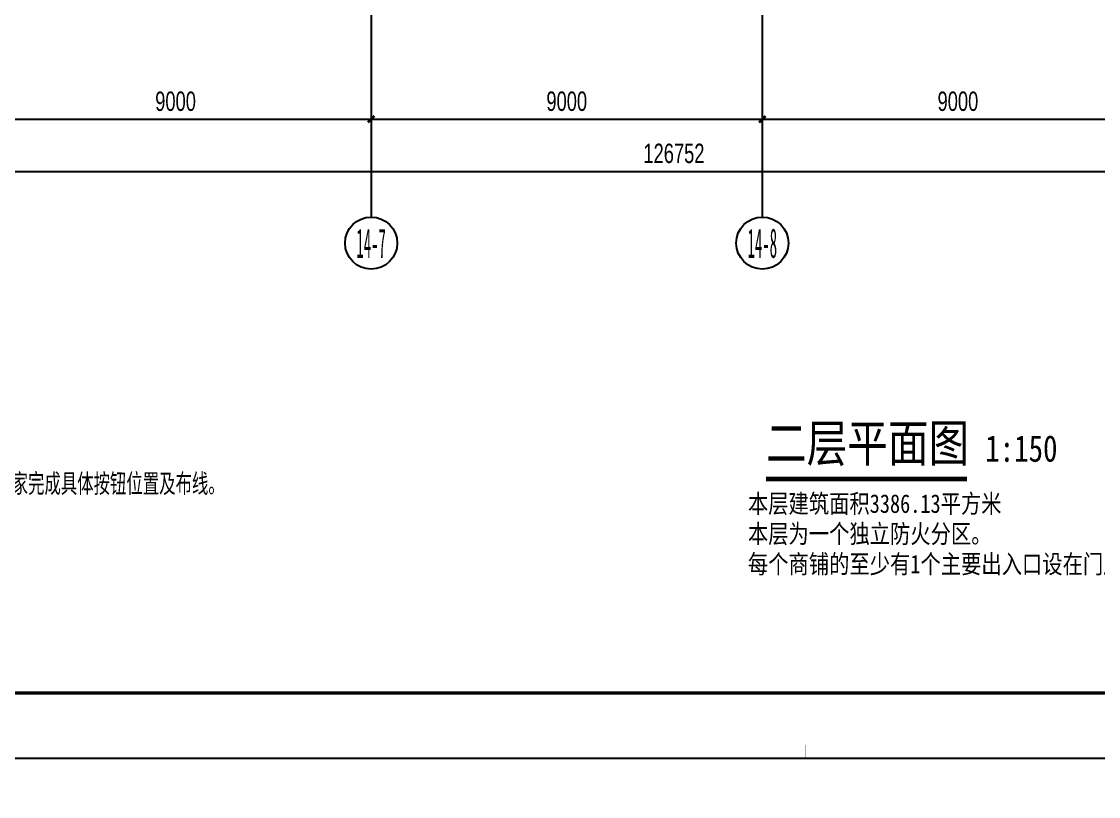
# Model space of a CAD drawing. Extents: x -233336 to 840473, y -28113 to 330904.
# Drawn here: x 42356 to 67134, y 62717 to 80555 of the extents above; entities that cross this region are included whole.
import ezdxf
from ezdxf.enums import TextEntityAlignment as Align
from ezdxf.xclip import XClip

# ---------------------------------------------------------------- set-up
doc = ezdxf.new("R2010")
doc.units = 0
doc.header["$LTSCALE"] = 1000
doc.header["$XCLIPFRAME"] = 2
doc.linetypes.add('104-14# 核心筒$0$DOTE', pattern=[2.42, 2, -0.2, 0.02, -0.2])
doc.layers.get('0').update_dxf_attribs({"linetype": 'CONTINUOUS'})
doc.layers.get('Defpoints').update_dxf_attribs({"linetype": 'CONTINUOUS'})
for name, color, linetype in [('104-14# 核心筒$0$01-标注_轴线坐标', 8, 'CONTINUOUS'), ('104-14# 核心筒$0$A_AXIS-轴线', 8, '104-14# 核心筒$0$DOTE'), ('104-14# 核心筒$0$AXIS_TEXT', 7, 'CONTINUOUS'), ('AXIS_TEXT', 7, 'CONTINUOUS'), ('TEL_TEXT', 7, 'CONTINUOUS'), ('X-104 14#平面$0$02-TEXT_标注', 9, 'CONTINUOUS'), ('X-104 14#平面$0$DIM_SYMB', 3, 'CONTINUOUS')]:
    doc.layers.add(name, color=color, linetype=linetype)
doc.styles.add('104-14# 核心筒$0$_TCH_AXIS', font='STXIHEI.TTF', dxfattribs={"width": 0.8})
doc.styles.add('104-14# 核心筒$0$_TCH_DIM_T3', font='ros.shx', dxfattribs={"width": 0.705882, "bigfont": 'jd.shx'})
doc.styles.add('_TEL_DIM', font='ROMANS2', dxfattribs={"width": 0.8, "height": 3.5, "bigfont": 'HZDF2'})
doc.styles.add('COMPLEX', font='COMPLEX')
doc.styles.add('X-104 14#平面$0$Standard', font='STXIHEI.TTF', dxfattribs={"width": 0.8})
doc.dimstyles.new('104-14# 核心筒$0$_TCH_ARCH&&150', dxfattribs={"dimtxt": 446.25, "dimasz": 150, "dimexe": 375, "dimexo": 450, "dimgap": 189.375, "dimtad": 1, "dimdec": 0, "dimzin": 0, "dimdsep": 46, "dimtxsty": '104-14# 核心筒$0$_TCH_DIM_T3', "dimblk": '104-14# 核心筒$0$_ArchTick', "dimcen": 0.09, "dimclrt": 7, "dimazin": 2, "dimtfac": 1, "dimtdec": 0, "dimtix": 1, "dimtmove": 2, "dimatfit": 3, "dimfxl": 0, "dimtolj": 1, "dimtzin": 0, "dimarcsym": 0})

# ---------------------------------------------------------------- blocks, each defined once
blk = doc.blocks.new('图框-A1+1-2')
at = {"const_width": 0.05}
blk.add_lwpolyline([(0, 0), (1261, 0), (1261, 594), (0, 594)], close=True, dxfattribs=at)
blk.add_lwpolyline([(630.5, 594), (630.5, 592)], dxfattribs=at)
blk = doc.blocks.new('图框-A1+1-4')
for points, const_width in [([(0, 0), (1051, 0), (1051, 594), (0, 594)], 0.05), ([(976, 584), (25, 584), (25, 10), (976, 10)], 0.5)]:
    blk.add_lwpolyline(points, close=True, dxfattribs=dict(const_width=const_width))
at = {"const_width": 0.05}
blk.add_lwpolyline([(525.5, 0), (525.5, 2)], dxfattribs=at)
blk = doc.blocks.new('104-14# 核心筒$0$_ArchTick')
at = {"color": 0, "linetype": 'ByBlock', "const_width": 0.4}
blk.add_lwpolyline([(-0.5, -0.5), (0.5, 0.5)], dxfattribs=at)
blk = doc.blocks.new('*D306')
at = {"layer": '104-14# 核心筒$0$01-标注_轴线坐标', "color": 0, "lineweight": -2}
for p, q in [((-6010, 80105), (-6010, 76730)), ((120742, 80105), (120742, 76730)), ((-6010, 77105), (120742, 77105))]:
    blk.add_line(p, q, dxfattribs=at)
at = {"layer": 'Defpoints', "color": 0}
for p in [(-6010, 80555), (120742, 80555), (120742, 77105)]:
    blk.add_point(p, dxfattribs=at)
at = {"layer": '104-14# 核心筒$0$01-标注_轴线坐标', "color": 0, "lineweight": -2, "xscale": 150, "yscale": 150, "zscale": 150, "rotation": 180}
blk.add_blockref('104-14# 核心筒$0$_ArchTick', (-6010, 77105), dxfattribs=at)
at = {"layer": '104-14# 核心筒$0$01-标注_轴线坐标', "color": 0, "lineweight": -2, "xscale": 150, "yscale": 150, "zscale": 150}
blk.add_blockref('104-14# 核心筒$0$_ArchTick', (120742, 77105), dxfattribs=at)
at = {"layer": '104-14# 核心筒$0$01-标注_轴线坐标', "color": 7, "insert": (57366, 77517), "char_height": 446.2, "attachment_point": 5, "style": '104-14# 核心筒$0$_TCH_DIM_T3'}
blk.add_mtext('\\A1;126752', dxfattribs=at)
blk = doc.blocks.new('*D313')
at = {"layer": '104-14# 核心筒$0$01-标注_轴线坐标', "color": 0, "lineweight": -2}
for p, q in [((41400, 80105), (41400, 77930)), ((50400, 80105), (50400, 77930)), ((41400, 78305), (50400, 78305))]:
    blk.add_line(p, q, dxfattribs=at)
at = {"layer": 'Defpoints', "color": 0}
for p in [(41400, 80555), (50400, 80555), (50400, 78305)]:
    blk.add_point(p, dxfattribs=at)
at = {"layer": '104-14# 核心筒$0$01-标注_轴线坐标', "color": 0, "lineweight": -2, "xscale": 150, "yscale": 150, "zscale": 150, "rotation": 180}
blk.add_blockref('104-14# 核心筒$0$_ArchTick', (41400, 78305), dxfattribs=at)
at = {"layer": '104-14# 核心筒$0$01-标注_轴线坐标', "color": 0, "lineweight": -2, "xscale": 150, "yscale": 150, "zscale": 150}
blk.add_blockref('104-14# 核心筒$0$_ArchTick', (50400, 78305), dxfattribs=at)
at = {"layer": '104-14# 核心筒$0$01-标注_轴线坐标', "color": 7, "insert": (45900, 78717), "char_height": 446.2, "attachment_point": 5, "style": '104-14# 核心筒$0$_TCH_DIM_T3'}
blk.add_mtext('\\A1;9000', dxfattribs=at)
blk = doc.blocks.new('*D314')
at = {"layer": '104-14# 核心筒$0$01-标注_轴线坐标', "color": 0, "lineweight": -2}
for p, q in [((50400, 80105), (50400, 77930)), ((59400, 80105), (59400, 77930)), ((50400, 78305), (59400, 78305))]:
    blk.add_line(p, q, dxfattribs=at)
at = {"layer": 'Defpoints', "color": 0}
for p in [(50400, 80555), (59400, 80555), (59400, 78305)]:
    blk.add_point(p, dxfattribs=at)
at = {"layer": '104-14# 核心筒$0$01-标注_轴线坐标', "color": 0, "lineweight": -2, "xscale": 150, "yscale": 150, "zscale": 150, "rotation": 180}
blk.add_blockref('104-14# 核心筒$0$_ArchTick', (50400, 78305), dxfattribs=at)
at = {"layer": '104-14# 核心筒$0$01-标注_轴线坐标', "color": 0, "lineweight": -2, "xscale": 150, "yscale": 150, "zscale": 150}
blk.add_blockref('104-14# 核心筒$0$_ArchTick', (59400, 78305), dxfattribs=at)
at = {"layer": '104-14# 核心筒$0$01-标注_轴线坐标', "color": 7, "insert": (54900, 78717), "char_height": 446.2, "attachment_point": 5, "style": '104-14# 核心筒$0$_TCH_DIM_T3'}
blk.add_mtext('\\A1;9000', dxfattribs=at)
blk = doc.blocks.new('*D315')
at = {"layer": '104-14# 核心筒$0$01-标注_轴线坐标', "color": 0, "lineweight": -2}
for p, q in [((59400, 80105), (59400, 77930)), ((68400, 80105), (68400, 77930)), ((59400, 78305), (68400, 78305))]:
    blk.add_line(p, q, dxfattribs=at)
at = {"layer": 'Defpoints', "color": 0}
for p in [(59400, 80555), (68400, 80555), (68400, 78305)]:
    blk.add_point(p, dxfattribs=at)
at = {"layer": '104-14# 核心筒$0$01-标注_轴线坐标', "color": 0, "lineweight": -2, "xscale": 150, "yscale": 150, "zscale": 150, "rotation": 180}
blk.add_blockref('104-14# 核心筒$0$_ArchTick', (59400, 78305), dxfattribs=at)
at = {"layer": '104-14# 核心筒$0$01-标注_轴线坐标', "color": 0, "lineweight": -2, "xscale": 150, "yscale": 150, "zscale": 150}
blk.add_blockref('104-14# 核心筒$0$_ArchTick', (68400, 78305), dxfattribs=at)
at = {"layer": '104-14# 核心筒$0$01-标注_轴线坐标', "color": 7, "insert": (63900, 78717), "char_height": 446.2, "attachment_point": 5, "style": '104-14# 核心筒$0$_TCH_DIM_T3'}
blk.add_mtext('\\A1;9000', dxfattribs=at)
blk = doc.blocks.new('_AXISO')
blk.add_circle((0, 0), 0.5)
at = {"layer": 'AXIS_TEXT', "style": 'COMPLEX', "width": 1.041667}
blk.add_attdef('A', text='', height=0.56, dxfattribs=at).set_placement((-0.25, -0.28), (0.25, -0.28), align=Align.FIT)
blk = doc.blocks.new('104-14# 核心筒')
at = {"layer": '104-14# 核心筒$0$01-标注_轴线坐标'}
for p, q in [((50400, 80554.9), (50400, 76054.9)), ((59400, 80554.9), (59400, 76054.9))]:
    blk.add_line(p, q, dxfattribs=at)
at = {"layer": '104-14# 核心筒$0$A_AXIS-轴线'}
for p, q in [((50400, 139633.6), (50400, 80554.9)), ((59400, 139633.6), (59400, 80554.9))]:
    blk.add_line(p, q, dxfattribs=at)
at = {"layer": '104-14# 核心筒$0$01-标注_轴线坐标'}
ref = blk.add_blockref('_AXISO', (50400, 75454.9), dxfattribs=dict(at, xscale=1200, yscale=1200, zscale=1200))
ref.add_attrib('A', '14-7', dxfattribs={"layer": '104-14# 核心筒$0$AXIS_TEXT', "height": 678.82, "style": '104-14# 核心筒$0$_TCH_AXIS', "width": 0.46828}).set_placement((50060.6, 75115.5), (50739.4, 75115.5), align=Align.FIT)
ref = blk.add_blockref('_AXISO', (59400, 75454.9), dxfattribs=dict(at, xscale=1200, yscale=1200, zscale=1200))
ref.add_attrib('A', '14-8', dxfattribs={"layer": '104-14# 核心筒$0$AXIS_TEXT', "height": 678.82, "style": '104-14# 核心筒$0$_TCH_AXIS', "width": 0.46828}).set_placement((59060.6, 75115.5), (59739.4, 75115.5), align=Align.FIT)
for p1, p2, distance, text, picture, middle in [((-6009.8, 80554.9), (120741.8, 80554.9), -3450, '126752', '*D306', (57366, 77517.4)), ((41400, 80554.9), (50400, 80554.9), -2250, '9000', '*D313', (45900, 78717.4)), ((50400, 80554.9), (59400, 80554.9), -2250, '9000', '*D314', (54900, 78717.4)), ((59400, 80554.9), (68400, 80554.9), -2250, '9000', '*D315', (63900, 78717.4))]:
    dim = blk.add_aligned_dim(p1=p1, p2=p2, distance=distance, text=text, dimstyle='104-14# 核心筒$0$_TCH_ARCH&&150', dxfattribs=at)
    dim.commit()
    dim.dimension.update_dxf_attribs({"geometry": picture, "text_midpoint": middle})
blk = doc.blocks.new('X-104 14#平面')
for points in [[(-18433.5, 63600), (139216.5, 63600), (139216.5, 152700), (-18433.5, 152700)], [(-38664.4, 63600), (150485.6, 63600), (150485.6, -25500), (-38664.4, -25500)]]:
    blk.add_lwpolyline(points, close=True)
at = {"layer": 'X-104 14#平面$0$DIM_SYMB', "const_width": 105}
blk.add_lwpolyline([(59485.9, 70024.6), (64107.7, 70024.6)], dxfattribs=at)
ref = blk.add_blockref('104-14# 核心筒', (0, 0))
XClip(ref).set_block_clipping_path([(-38664.3623821461, -25500), (139216.5485069363, 330900)])
at = {"xscale": 150, "yscale": 150, "zscale": 150}
for name, p in [('图框-A1+1-4', (-18433.5, 63600)), ('图框-A1+1-2', (-38664.4, -25500))]:
    blk.add_blockref(name, p, dxfattribs=at)
at = {"layer": 'X-104 14#平面$0$02-TEXT_标注', "style": 'X-104 14#平面$0$Standard', "width": 0.8}
for s, p in [('本层建筑面积3386.13平方米', (59067.9, 69244.4)), ('本层为一个独立防火分区。', (59067.9, 68549.5)), ('每个商铺的至少有1个主要出入口设在门厅或设双层门。', (59067.9, 67853))]:
    blk.add_text(s, height=428.139, dxfattribs=at).set_placement(p)
at = {"layer": 'X-104 14#平面$0$DIM_SYMB', "color": 7, "style": 'X-104 14#平面$0$Standard', "width": 0.8}
for s, height, p in [('二层平面图', 856.28, (59485.9, 70421.5)), ('1:150', 611.63, (64527.7, 70421.5))]:
    blk.add_text(s, height=height, dxfattribs=at).set_placement(p)

msp = doc.modelspace()

# ---------------------------------------------------------------- block references
msp.add_blockref('X-104 14#平面', (0, 0))

# ---------------------------------------------------------------- texts
at = {"layer": 'TEL_TEXT', "style": '_TEL_DIM', "width": 0.8}
msp.add_text('3 弱电井电源插座由弱电厂家深化时提供(本次仅预留检修插座) 4 事故风机按钮应设置在箱面板及排风场所内外；各商铺屋顶排风机及事故风机按钮控制线由桥架引至各商铺入户配电箱处，待厨房位置定后，由厂家完成具体按钮位置及布线。', height=496.063, dxfattribs=at).set_placement((6225.9, 69656.7))

doc.saveas('drawing.dxf')
